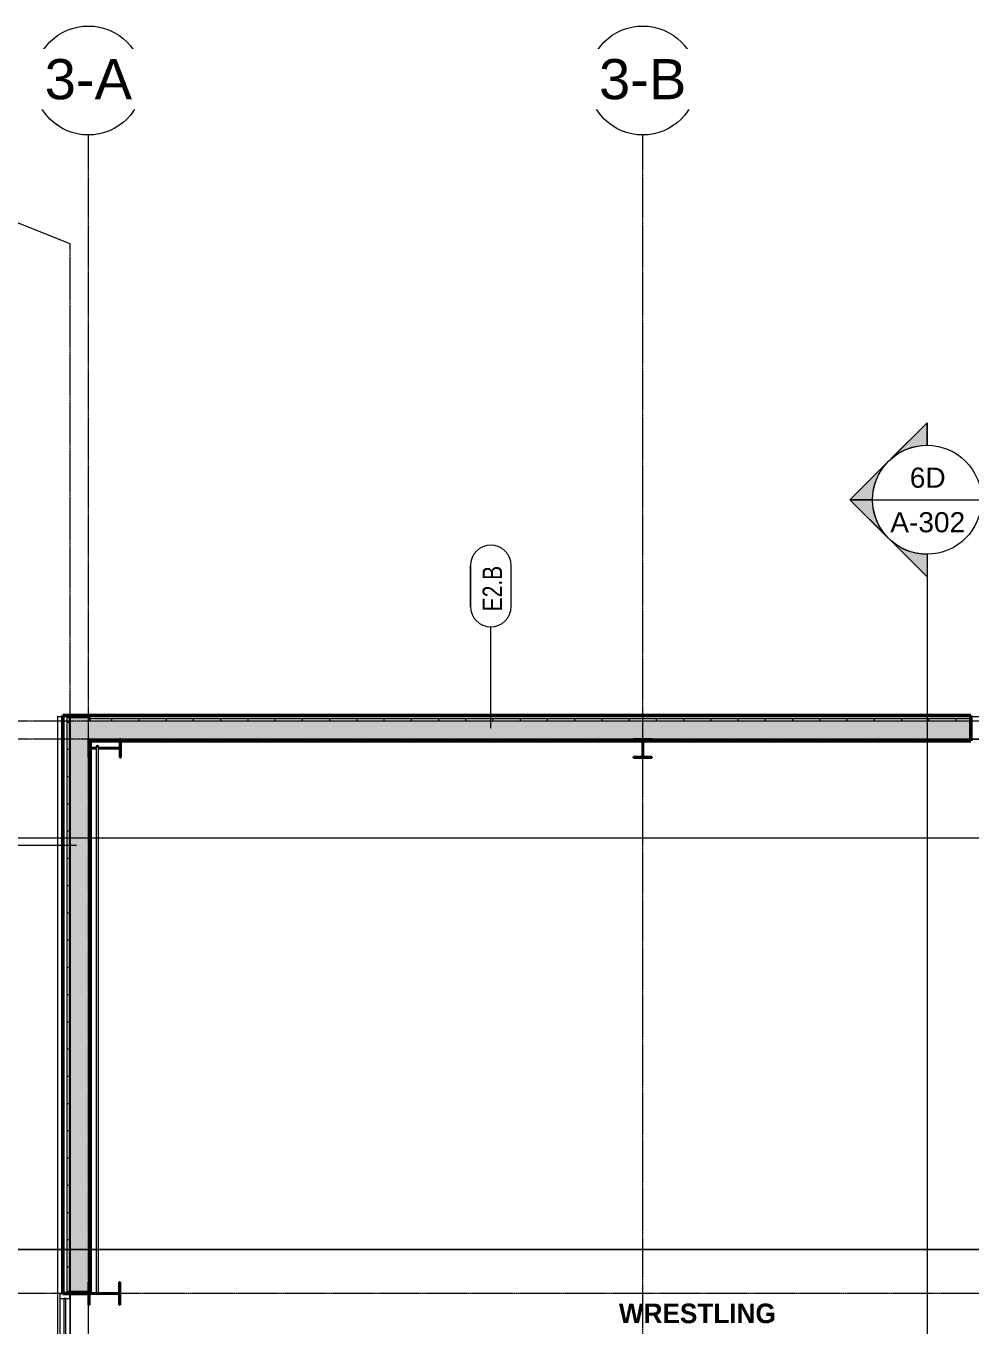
# Model space of a CAD drawing. Header units: inches. Extents: x 21592 to 24810, y -23179 to -20467.
# Drawn here: x 22042 to 22459, y -21158 to -20585 of the extents above; entities that cross this region are included whole.
import ezdxf

# ---------------------------------------------------------------- set-up
doc = ezdxf.new("R2010")
doc.units = ezdxf.units.IN
doc.header["$MEASUREMENT"] = 0
doc.linetypes.add('Grid Line 1_2_', pattern=[0.875, 0.5, -0.125, 0.125, -0.125])
for name, color, linetype, lineweight in [('A-ANNO-DIMS', 211, 'Continuous', 9), ('A-ANNO-DIMS-96', 211, 'Continuous', 9), ('A-AREA-IDEN', 2, 'Continuous', 9), ('A-GLAZ-CURT', 52, 'Continuous', 9), ('A-GLAZ-CWMG', 51, 'Continuous', 9), ('A-WALL', 113, 'Continuous', 13), ('A-WALL-IDEN', 211, 'Continuous', 9), ('A-WALL-PATT', 111, 'Continuous', 50), ('G-ANNO-SYMB', 111, 'Continuous', 9), ('L-SITE-WALL', 31, 'Continuous', 13), ('S-BEAM', 12, 'Continuous', 9), ('S-COLS', 52, 'Continuous', 9), ('S-GRID', 1, 'Continuous', 9), ('S-GRID-IDEN', 1, 'Continuous', 9)]:
    doc.layers.add(name, color=color, linetype=linetype, lineweight=lineweight)
doc.styles.add('Arial', font='arial.ttf', dxfattribs={"height": 17.703593})
doc.styles.add('Arial_1', font='arial.ttf', dxfattribs={"height": 8.851796})
doc.styles.add('Century Gothic_1', font='GOTHIC.TTF', dxfattribs={"width": 0.8, "height": 8.622671})
doc.styles.add('Century Gothic_B', font='GOTHICB.TTF', dxfattribs={"height": 8.616719})
doc.dimstyles.new('Linear_-_3_32__Arial', dxfattribs={"dimscale": 12, "dimtxt": 9, "dimasz": 1, "dimexe": 0.75, "dimexo": 0.5, "dimgap": 0.5, "dimtad": 1, "dimdec": 4, "dimrnd": 0.0625, "dimzin": 1, "dimdsep": 46, "dimlunit": 4, "dimtxsty": 'Arial_1', "dimblk1": 'OBLIQUE', "dimblk2": 'OBLIQUE', "dimsah": 1, "dimcen": 0.09, "dimdle": 0.75, "dimazin": 0, "dimtfac": 1, "dimtdec": 4, "dimtix": 1, "dimtmove": 0, "dimatfit": 3, "dimfxl": 1, "dimtvp": 1, "dimtfill": 1, "dimfrac": 2, "dimtolj": 1, "dimtzin": 0, "dimarcsym": 2})
pattern_1 = [(45, (0, 0), (-9.503515, 9.503515), []), (45, (0, 14.4), (-9.503515, 9.503515), [])]
pattern_2 = [(0, (0, 0), (0, 12), []), (90, (0, 0), (-12, 7e-16), [])]
pattern_3 = [(161.57, (0.48, 0.48), (-3.839953776, -1.544e-05), [0, -27.322, 3.034, 0]), (18.43, (-0.48, 0.48), (-3.839953776, 1.544e-05), [0, -27.322, 3.034, 0]), (108.43, (0.48, 0.48), (1.919622, -9.60052459), [9.106, -21.25]), (71.57, (-0.48, 0.48), (1.919622, 9.60052459), [9.106, -21.25])]

# ---------------------------------------------------------------- blocks, each defined once
blk = doc.blocks.new('Struct_Xcel_Sports Complex_rvt-1-Enlarged First Floor Plan _West_')
at = {"layer": 'L-SITE-WALL', "color": 10}
blk.add_line((22058.14, -21143.93), (22058.14, -20899.55), dxfattribs=at)
blk = doc.blocks.new('Rectangular Mullion - Exterior 2_ x 4_5_-1142339-Enlarged First Floor Plan _West_')
at = {"layer": 'A-GLAZ-CWMG', "lineweight": 20}
for p, q in [((-2, 3), (0, 3)), ((-2, -1.5), (-2, 3)), ((0, 3), (0, -1.5)), ((0, -1.5), (-2, -1.5))]:
    blk.add_line(p, q, dxfattribs=at)
blk = doc.blocks.new('Girt_C - 8_D-1405501-Enlarged First Floor Plan _West_')
at = {"layer": 'S-BEAM'}
for p, q in [((22551.64, -20891.55), (22458.52, -20891.55)), ((22458.52, -20899.55), (22551.14, -20899.55))]:
    blk.add_line(p, q, dxfattribs=at)
blk = doc.blocks.new('Girt_C - 8_D-1405510-Enlarged First Floor Plan _West_')
at = {"layer": 'S-BEAM'}
for p, q in [((22061.64, -21143.68), (22061.64, -21182.12)), ((22069.64, -21182.12), (22069.64, -21148.8))]:
    blk.add_line(p, q, dxfattribs=at)
blk = doc.blocks.new('System Panel - INSULATED LOW-E GLAZING _SEE ELEVATIONS FOR U-FACTOR_ SHGC_ _ LT_-827433-Enlarged First Floor Plan _West_')
at = {"layer": 'A-GLAZ-CURT', "lineweight": 13}
for p, q in [((17.09375, -0.25), (-17.09375, -0.25)), ((-17.09375, -0.25), (-17.09375, -1.25)), ((-17.09375, -1.25), (17.09375, -1.25)), ((17.09375, -1.25), (17.09375, -0.25))]:
    blk.add_line(p, q, dxfattribs=at)
at = {"layer": 'A-GLAZ-CURT'}
for p, q in [((-17.09375, -1.25), (-17.09375, -0.25)), ((17.09375, -0.25), (-17.09375, -0.25)), ((-17.09375, -1.25), (17.09375, -1.25)), ((17.09375, -0.25), (17.09375, -1.25))]:
    blk.add_line(p, q, dxfattribs=at)
blk = doc.blocks.new('Rectangular Mullion - Exterior 2_ x 4_5_-V21-Enlarged First Floor Plan _West_')
at = {"layer": 'A-GLAZ-CWMG'}
for p, q in [((22057.02, -22300.37), (22057.02, -22334.55)), ((22061.52, -22300.37), (22061.52, -22334.55))]:
    blk.add_line(p, q, dxfattribs=at)
blk = doc.blocks.new('Round Bar - 1_-1267021-Enlarged First Floor Plan _West_')
at = {"layer": 'S-BEAM'}
for p, q in [((22073.14, -21867.69), (22073.14, -21988.94)), ((22074.14, -21988.94), (22074.14, -21867.69))]:
    blk.add_line(p, q, dxfattribs=at)
for centre, start_param, end_param in [((22073.64, -21867.69), 0, 3.141593), ((22073.64, -21867.69), 3.141593, 6.283185), ((22073.64, -22108.84), 3.616844, 5.733719)]:
    blk.add_ellipse(centre, major_axis=(0.5, 0), ratio=0.507473, start_param=start_param, end_param=end_param, dxfattribs=at)
blk = doc.blocks.new('Round Bar - 1_-V24-Enlarged First Floor Plan _West_')
at = {"layer": 'S-BEAM'}
for p, q in [((22073.14, -21022.55), (22073.14, -21143.8)), ((22074.14, -21143.8), (22074.14, -21022.55))]:
    blk.add_line(p, q, dxfattribs=at)
for centre, start_param, end_param in [((22073.64, -20902.65), 0, 3.141593), ((22073.64, -21143.8), 0, 3.141593), ((22073.64, -21143.8), 3.141593, 6.283185)]:
    blk.add_ellipse(centre, major_axis=(0.5, 0), ratio=0.507473, start_param=start_param, end_param=end_param, dxfattribs=at)
blk = doc.blocks.new('Section - Section Head - Filled-1526-Enlarged First Floor Plan _West_')
at = {"layer": 'G-ANNO-SYMB'}
h = blk.add_hatch(color=256, dxfattribs=at)
edge = h.paths.add_edge_path(flags=0)
edge.add_line((-0.4268, 0.1768), (-0.25, 0.3536))
edge.add_line((-0.25, 0.3536), (-0.25, 0.25))
edge.add_arc((-0.25, 0), 0.25, 90, 135)
h = blk.add_hatch(color=256, dxfattribs=at)
edge = h.paths.add_edge_path(flags=0)
edge.add_arc((-0.25, 0), 0.25, 45, 90)
edge.add_line((-0.25, 0.25), (-0.25, 0.3536))
edge.add_line((-0.25, 0.3536), (-0.0732, 0.1768))
h = blk.add_hatch(color=256, dxfattribs=at)
edge = h.paths.add_edge_path(flags=0)
edge.add_arc((-0.25, 0), 0.2503, 137.9216, 180)
edge.add_line((-0.5003, 0), (-0.6036, 0))
edge.add_line((-0.6036, 0), (-0.4358, 0.1678))
h = blk.add_hatch(color=256, dxfattribs=at)
edge = h.paths.add_edge_path(flags=0)
edge.add_line((-0.0642, 0.1678), (0.1036, 0))
edge.add_line((0.1036, 0), (0.0003, 0))
edge.add_arc((-0.25, 0), 0.2503, 0, 42.0784)
for p, q in [((-0.25, 0.3536), (-0.6036, 0)), ((-0.25, 0.3536), (-0.4268, 0.1768)), ((-0.25, 0.3536), (0.1036, 0)), ((-0.25, 0.25), (-0.25, 0.3536)), ((-0.0732, 0.1768), (-0.25, 0.3536)), ((-0.25, 0.3536), (-0.25, 0.25)), ((-0.4358, 0.1678), (-0.6036, 0)), ((0.1036, 0), (-0.0642, 0.1678)), ((-0.6036, 0), (-0.5003, 0)), ((0.0003, 0), (0.1036, 0)), ((-0.5, 0), (-0.6036, 0)), ((0, 0), (0.1036, 0))]:
    blk.add_line(p, q, dxfattribs=at)
for radius, start, end in [(0.25, 360, 180), (0.25, 90, 135), (0.25, 45, 90), (0.2503, 137.9216, 180), (0.2503, 0, 42.0784), (0.25, 180, 360)]:
    blk.add_arc((-0.25, 0), radius, start, end, dxfattribs=at)
blk = doc.blocks.new('Grid - Grid Head - Circle-14747-Enlarged First Floor Plan _West_')
at = {"layer": 'S-GRID-IDEN'}
blk.add_circle((0, 0), 0.25, dxfattribs=at)
blk = doc.blocks.new('DIMBLOCK14-Enlarged First Floor Plan _West_')
at = {"layer": 'A-ANNO-DIMS-96', "lineweight": 50}
for p, q in [((22012.71, -20891.55), (22006.71, -20885.55)), ((22012.71, -20891.55), (22018.71, -20897.55)), ((22012.71, -21124.3), (22006.71, -21118.3)), ((22012.71, -21124.3), (22018.71, -21130.3))]:
    blk.add_line(p, q, dxfattribs=at)
at = {"layer": 'A-ANNO-DIMS-96'}
for p, q in [((22012.71, -21133.3), (22012.71, -20882.55)), ((22010.22, -20891.55), (22021.71, -20891.55)), ((22012.71, -20891.55), (22010.22, -20891.55)), ((22742.02, -21124.3), (22003.71, -21124.3)), ((22012.71, -21124.3), (22742.02, -21124.3))]:
    blk.add_line(p, q, dxfattribs=at)
at = {"layer": 'A-ANNO-DIMS-96', "color": 0, "insert": (21995.23, -21037.28), "char_height": 8.8518, "width": 70.4492, "attachment_point": 1, "rotation": 90, "line_spacing_factor": 0.938532, "style": 'Arial_1', "bg_fill": 3, "box_fill_scale": 1.25, "bg_fill_color": 0, "bg_fill_transparency": 0}
blk.add_mtext('19\' - 4 3/4"', dxfattribs=at)
blk = doc.blocks.new('_Oblique')
at = {"color": 0, "linetype": 'ByBlock', "lineweight": -2}
blk.add_line((-0.5, -0.5), (0.5, 0.5), dxfattribs=at)
blk = doc.blocks.new('Wall Tag - 1_4_-1369832-Enlarged First Floor Plan _West_')
at = {"layer": 'A-WALL-IDEN', "color": 153}
for p, q in [((-0.0822, 0.0968), (0.1053, 0.0968)), ((0.1053, 0.0968), (-0.0822, 0.0968)), ((-0.0822, -0.0907), (0.1053, -0.0907)), ((-0.0822, -0.0907), (0.1053, -0.0907))]:
    blk.add_line(p, q, dxfattribs=at)
for centre, start, end in [((-0.0822, 0.0031), 90, 270), ((-0.0822, 0.0031), 90, 270), ((0.1053, 0.0031), 270, 90), ((0.1053, 0.0031), 270, 90)]:
    blk.add_arc(centre, 0.0937, start, end, dxfattribs=at)

msp = doc.modelspace()

# ---------------------------------------------------------------- hatches: boundary and pattern name
at = {"layer": 'A-WALL-PATT', "lineweight": 9}
h = msp.add_hatch(dxfattribs=at)
h.set_pattern_fill('FP_9', color=256, style=0, pattern_type=2)
h.set_pattern_definition(pattern_2)
h.paths.add_polyline_path([(22060.14023, -21142.92781), (22061.14023, -21142.92781), (22061.14023, -20889.92781), (22060.14023, -20889.92781), (22060.14023, -21136.06142)], flags=0)
h = msp.add_hatch(dxfattribs=at)
h.set_pattern_fill('FP_7', color=256, style=0, pattern_type=2)
h.set_pattern_definition(pattern_3)
h.paths.add_polyline_path([(22069.64023, -21142.92781), (22069.64023, -20889.92781), (22061.64023, -20889.92781), (22061.64023, -21142.92781)], flags=0)
h = msp.add_hatch(dxfattribs=at)
h.set_pattern_fill('FP_9', color=256, style=0, pattern_type=2)
h.set_pattern_definition(pattern_2)
h.paths.add_polyline_path([(22070.39023, -20891.55281), (22458.51523, -20891.55281), (22458.51523, -20890.55281), (22070.39023, -20890.55281)], flags=0)
h = msp.add_hatch(dxfattribs=at)
h.set_pattern_fill('FP_7', color=256, style=0, pattern_type=2)
h.set_pattern_definition(pattern_3)
h.paths.add_polyline_path([(22070.39023, -20899.55281), (22458.51523, -20899.55281), (22458.51523, -20891.55281), (22069.64023, -20891.55281), (22069.64023, -20899.55281), (22070.15559, -20899.55281)], flags=0)
at = {"layer": 'S-COLS'}
h = msp.add_hatch(dxfattribs=at)
h.set_pattern_fill('FP_6', color=256, style=0, pattern_type=2)
h.set_pattern_definition(pattern_1)
h.paths.add_polyline_path([(22083.89023, -20907.55281), (22083.89023, -20899.55281), (22083.45663, -20899.55281), (22083.45663, -20902.71687), (22083.25412, -20903.20577), (22082.76523, -20903.40828), (22074.14023, -20903.40828), (22074.14023, -20903.69734), (22082.76523, -20903.69734), (22083.25412, -20903.89985), (22083.45663, -20904.38875), (22083.45663, -20907.55281)], flags=0)
h.paths.add_polyline_path([(22070.07382, -20907.55281), (22070.07382, -20904.38875), (22070.27633, -20903.89985), (22070.76523, -20903.69734), (22073.14023, -20903.66717), (22073.14023, -20903.40828), (22070.76523, -20903.40828), (22070.27633, -20903.20577), (22070.07382, -20902.71687), (22070.07382, -20899.55281), (22069.64023, -20899.55281), (22069.64023, -20907.55281)], flags=0)
h = msp.add_hatch(dxfattribs=at)
h.set_pattern_fill('FP_6', color=256, style=0, pattern_type=2)
h.set_pattern_definition(pattern_1)
h.paths.add_polyline_path([(22309.89023, -20907.80281), (22317.89023, -20907.80281), (22317.89023, -20907.36922), (22314.72616, -20907.36922), (22314.23726, -20907.16671), (22314.03476, -20906.67781), (22314.03476, -20900.67781), (22314.23726, -20900.18891), (22314.72616, -20899.9864), (22317.89023, -20899.9864), (22317.89023, -20899.55281), (22309.89023, -20899.55281), (22309.89023, -20899.9864), (22313.05429, -20899.9864), (22313.54319, -20900.18891), (22313.74569, -20900.67781), (22313.74569, -20906.67781), (22313.54319, -20907.16671), (22313.05429, -20907.36922), (22309.89023, -20907.36922)], flags=0)
h = msp.add_hatch(dxfattribs=at)
h.set_pattern_fill('FP_6', color=256, style=0, pattern_type=2)
h.set_pattern_definition(pattern_1)
h.paths.add_polyline_path([(22070.07382, -21148.80281), (22070.07382, -21144.63875), (22070.27633, -21144.14985), (22070.76523, -21143.94734), (22073.26375, -21143.94734), (22073.14023, -21143.76019), (22073.14023, -21143.65828), (22070.76523, -21143.65828), (22070.27633, -21143.45577), (22070.07382, -21142.96687), (22070.07382, -21138.80281), (22069.64023, -21138.80281), (22069.64023, -21148.80281)], flags=0)
h.paths.add_polyline_path([(22083.64023, -21148.80281), (22083.64023, -21138.80281), (22083.20663, -21138.80281), (22083.20663, -21142.96687), (22083.00412, -21143.45577), (22082.51523, -21143.65828), (22074.14023, -21143.65828), (22074.11099, -21143.83182), (22074.067, -21143.94734), (22082.51523, -21143.94734), (22083.00412, -21144.14985), (22083.20663, -21144.63875), (22083.20663, -21148.80281)], flags=0)

# ---------------------------------------------------------------- linework, layer by layer
at = {"layer": 'A-WALL', "lineweight": 50}
for p, q in [((22058.76523, -20889.17781), (22058.32773, -20889.17781)), ((22058.32773, -20889.17781), (22058.32773, -21143.67781)), ((22458.51523, -20889.05281), (22058.76523, -20889.05281)), ((22058.76523, -20889.05281), (22058.76523, -20889.17781)), ((22458.51523, -20900.30281), (22458.51523, -20889.05281)), ((22070.39023, -21143.67781), (22070.39023, -20900.30281)), ((22070.39023, -20900.30281), (22458.51523, -20900.30281)), ((22058.32773, -21143.67781), (22070.39023, -21143.67781))]:
    msp.add_line(p, q, dxfattribs=at)
at = {"layer": 'A-WALL'}
for p, q in [((22058.64023, -20889.17781), (22058.64023, -21143.67781)), ((22070.39023, -20889.17781), (22058.76523, -20889.17781)), ((22060.14023, -20889.17781), (22060.14023, -21143.67781)), ((22060.14023, -20889.92781), (22069.64023, -20889.92781)), ((22061.14023, -20889.92781), (22061.14023, -21142.92781)), ((22061.64023, -20889.92781), (22061.64023, -21142.92781)), ((22069.64023, -20889.92781), (22069.64023, -20891.55281)), ((22070.39023, -20891.55281), (22070.39023, -20889.17781)), ((22458.51523, -20890.55281), (22070.39023, -20890.55281)), ((22458.51523, -20891.55281), (22069.64023, -20891.55281)), ((22069.64023, -20899.55281), (22069.64023, -21142.92781)), ((22069.64023, -20899.55281), (22458.51523, -20899.55281)), ((22069.64023, -21142.92781), (22060.14023, -21142.92781))]:
    msp.add_line(p, q, dxfattribs=at)
at = {"layer": 'G-ANNO-SYMB'}
for p, q in [((22415.17362, -20794.08211), (22463.17362, -20794.08211)), ((22439.17362, -20818.08211), (22439.17362, -23039.38678)), ((22772.63634, -20943.12708), (22005.48674, -20943.12708))]:
    msp.add_line(p, q, dxfattribs=at)
at = {"layer": 'L-SITE-WALL'}
for p, q in [((22056.14023, -20889.55281), (22058.32773, -20889.55281)), ((22056.14023, -22800.80281), (22056.14023, -20889.55281)), ((22458.51523, -20889.55281), (22462.13723, -20889.55281)), ((22058.32773, -20891.55281), (22058.14023, -20891.55281)), ((22058.14023, -20891.55281), (22058.14023, -21143.92781))]:
    msp.add_line(p, q, dxfattribs=at)
at = {"layer": 'S-COLS', "lineweight": 30}
for p, q in [((22070.07382, -20899.55281), (22069.64023, -20899.55281)), ((22069.64023, -20899.55281), (22069.64023, -20907.55281)), ((22070.07382, -20902.71687), (22070.07382, -20899.55281)), ((22083.89023, -20899.55281), (22083.45663, -20899.55281)), ((22083.45663, -20899.55281), (22083.45663, -20902.71687)), ((22083.89023, -20907.55281), (22083.89023, -20899.55281)), ((22317.89023, -20899.55281), (22309.89023, -20899.55281)), ((22309.89023, -20899.55281), (22309.89023, -20899.9864)), ((22309.89023, -20899.9864), (22313.05429, -20899.9864)), ((22313.74569, -20900.67781), (22313.74569, -20906.67781)), ((22314.03476, -20906.67781), (22314.03476, -20900.67781)), ((22314.72616, -20899.9864), (22317.89023, -20899.9864)), ((22317.89023, -20899.9864), (22317.89023, -20899.55281)), ((22069.64023, -20907.55281), (22070.07382, -20907.55281)), ((22070.07382, -20907.55281), (22070.07382, -20904.38875)), ((22073.14023, -20903.40828), (22070.76523, -20903.40828)), ((22070.76523, -20903.69734), (22073.14023, -20903.69734)), ((22082.76523, -20903.40828), (22074.14023, -20903.40828)), ((22074.14023, -20903.69734), (22082.76523, -20903.69734)), ((22083.45663, -20904.38875), (22083.45663, -20907.55281)), ((22083.45663, -20907.55281), (22083.89023, -20907.55281)), ((22313.05429, -20907.36922), (22309.89023, -20907.36922)), ((22309.89023, -20907.36922), (22309.89023, -20907.80281)), ((22309.89023, -20907.80281), (22317.89023, -20907.80281)), ((22317.89023, -20907.36922), (22314.72616, -20907.36922)), ((22317.89023, -20907.80281), (22317.89023, -20907.36922)), ((22070.07382, -21138.80281), (22069.64023, -21138.80281)), ((22069.64023, -21138.80281), (22069.64023, -21148.80281)), ((22070.07382, -21142.96687), (22070.07382, -21138.80281)), ((22083.64023, -21138.80281), (22083.20663, -21138.80281)), ((22083.20663, -21138.80281), (22083.20663, -21142.96687)), ((22083.64023, -21148.80281), (22083.64023, -21138.80281)), ((22069.64023, -21148.80281), (22070.07382, -21148.80281)), ((22070.07382, -21148.80281), (22070.07382, -21144.63875)), ((22073.14023, -21143.65828), (22070.76523, -21143.65828)), ((22070.76523, -21143.94734), (22073.26375, -21143.94734)), ((22074.0167, -21143.94734), (22082.51523, -21143.94734)), ((22082.51523, -21143.65828), (22074.14023, -21143.65828)), ((22083.20663, -21144.63875), (22083.20663, -21148.80281)), ((22083.20663, -21148.80281), (22083.64023, -21148.80281))]:
    msp.add_line(p, q, dxfattribs=at)
for centre, start, end in [((22070.76523, -20902.71687), 180, 270), ((22082.76523, -20902.71687), 270, 0), ((22313.05429, -20900.67781), 0, 90), ((22314.72616, -20900.67781), 90, 180), ((22070.76523, -20904.38875), 90, 180), ((22082.76523, -20904.38875), 0, 90), ((22313.05429, -20906.67781), 270, 0), ((22314.72616, -20906.67781), 180, 270), ((22070.76523, -21142.96687), 180, 270), ((22082.51523, -21142.96687), 270, 0), ((22070.76523, -21144.63875), 90, 180), ((22082.51523, -21144.63875), 0, 90)]:
    msp.add_arc(centre, 0.69141, start, end, dxfattribs=at)
at = {"layer": 'S-GRID', "linetype": 'Grid Line 1_2_'}
for p, q in [((22069.64023, -22972.85091), (22069.64023, -20633.37408)), ((22313.89023, -22972.85091), (22313.89023, -20633.37408)), ((22061.64023, -22893.46976), (22061.64023, -20681.37408)), ((22871.85188, -20891.55281), (21705.56096, -20891.55281)), ((22871.85188, -20899.55281), (21657.56096, -20899.55281)), ((22765.01217, -21143.80281), (21657.56096, -21143.80281))]:
    msp.add_line(p, q, dxfattribs=at)
at = {"layer": 'S-GRID'}
msp.add_line((22061.64023, -20681.37408), (21975.56435, -20646.90378), dxfattribs=at)

# ---------------------------------------------------------------- block references
at = {"layer": 'A-GLAZ-CURT', "rotation": 89.99999999996285}
msp.add_blockref('System Panel - INSULATED LOW-E GLAZING _SEE ELEVATIONS FOR U-FACTOR_ SHGC_ _ LT_-827433-Enlarged First Floor Plan _West_', (22058.51523, -21163.02156), dxfattribs=at)
at = {"layer": 'A-GLAZ-CWMG', "extrusion": (0, 0, -1), "rotation": 90.00000000003713}
msp.add_blockref('Rectangular Mullion - Exterior 2_ x 4_5_-1142339-Enlarged First Floor Plan _West_', (-22058.51523, -21143.92781), dxfattribs=at)
at = {"layer": 'A-GLAZ-CWMG'}
msp.add_blockref('Rectangular Mullion - Exterior 2_ x 4_5_-V21-Enlarged First Floor Plan _West_', (0, 1154.4375), dxfattribs=at)
at = {"layer": 'A-WALL-IDEN', "color": 153, "xscale": 95.99999999999994, "yscale": 95.99999999999994, "zscale": 95.99999999999994, "rotation": 89.99999999999991}
msp.add_blockref('Wall Tag - 1_4_-1369832-Enlarged First Floor Plan _West_', (22247.27159, -20833.17781), dxfattribs=at)
at = {"layer": 'G-ANNO-SYMB', "extrusion": (0, 0, -1), "xscale": 95.99999999999994, "yscale": 95.99999999999994, "zscale": 95.99999999999994, "rotation": 270.0000000000003}
msp.add_blockref('Section - Section Head - Filled-1526-Enlarged First Floor Plan _West_', (-22439.17362, -20818.08211), dxfattribs=at)
at = {"layer": 'S-BEAM'}
for name, p in [('Girt_C - 8_D-1405501-Enlarged First Floor Plan _West_', (0, 0)), ('Round Bar - 1_-V24-Enlarged First Floor Plan _West_', (0, 0)), ('Round Bar - 1_-1267021-Enlarged First Floor Plan _West_', (0, 965)), ('Girt_C - 8_D-1405510-Enlarged First Floor Plan _West_', (0, 0))]:
    msp.add_blockref(name, p, dxfattribs=at)
at = {"layer": 'S-GRID-IDEN', "xscale": 95.99999999999994, "yscale": 95.99999999999994, "zscale": 95.99999999999994}
for p in [(22069.64023, -20609.37408), (22313.89023, -20609.37408)]:
    msp.add_blockref('Grid - Grid Head - Circle-14747-Enlarged First Floor Plan _West_', p, dxfattribs=at)

# ---------------------------------------------------------------- texts
at = {"layer": 'A-AREA-IDEN', "insert": (22337.97054, -21148.17479), "char_height": 8.616719, "width": 75.276, "attachment_point": 2, "line_spacing_factor": 0.984796, "style": 'Century Gothic_B'}
msp.add_mtext('WRESTLING', dxfattribs=at)
at = {"layer": 'G-ANNO-SYMB', "char_height": 8.851796, "attachment_point": 2, "line_spacing_factor": 0.938532, "style": 'Arial_1'}
for s, insert, width in [('6D', (22439.48099, -20779.91299), 18.792), ('A-302', (22439.48099, -20799.54923), 39.312)]:
    msp.add_mtext(s, dxfattribs=dict(at, insert=insert, width=width))

# ---------------------------------------------------------------- next in the draw order: texts
at = {"layer": 'A-WALL-IDEN', "insert": (22243.33726, -20833.20667), "char_height": 8.622671, "width": 21.924, "attachment_point": 2, "rotation": 90, "line_spacing_factor": 0.984117, "style": 'Century Gothic_1', "bg_fill": 3, "box_fill_scale": 1.25, "bg_fill_color": 0, "bg_fill_transparency": 0}
msp.add_mtext('E2.B', dxfattribs=at)
at = {"layer": 'S-GRID-IDEN', "char_height": 17.703593, "width": 45.792, "attachment_point": 2, "line_spacing_factor": 0.938532, "style": 'Arial', "bg_fill": 3, "box_fill_scale": 1.25, "bg_fill_color": 0, "bg_fill_transparency": 0}
for s, insert in [('3-A', (22069.63561, -20599.93721)), ('3-B', (22313.88561, -20599.93721))]:
    msp.add_mtext(s, dxfattribs=dict(at, insert=insert))

# ---------------------------------------------------------------- next in the draw order: dimensions: what is measured, and where the dimension line sits
at = {"layer": 'A-ANNO-DIMS'}
dim = msp.add_linear_dim(base=(22012.70826, -20891.55281), p1=(22748.01523, -21124.30281), p2=(22004.22298, -20891.55281), angle=90, dimstyle='Linear_-_3_32__Arial', override={"dimpost": '<>', "dimfxl": 779.358367}, dxfattribs=at)
dim.commit()
dim.dimension.update_dxf_attribs({"geometry": 'DIMBLOCK14-Enlarged First Floor Plan _West_', "text_midpoint": (22002.12839, -21007.92781)})

# ---------------------------------------------------------------- next in the draw order: linework, layer by layer
at = {"layer": 'A-WALL-IDEN', "color": 153}
for p, q in [((22246.97789, -20894.67781), (22246.97789, -20850.07313)), ((22064.35898, -20946.36429), (22021.96365, -20946.36429))]:
    msp.add_line(p, q, dxfattribs=at)

# ---------------------------------------------------------------- next in the draw order: block references
at = {"lineweight": 5}
msp.add_blockref('Struct_Xcel_Sports Complex_rvt-1-Enlarged First Floor Plan _West_', (0, 0), dxfattribs=at)

doc.saveas('drawing.dxf')
